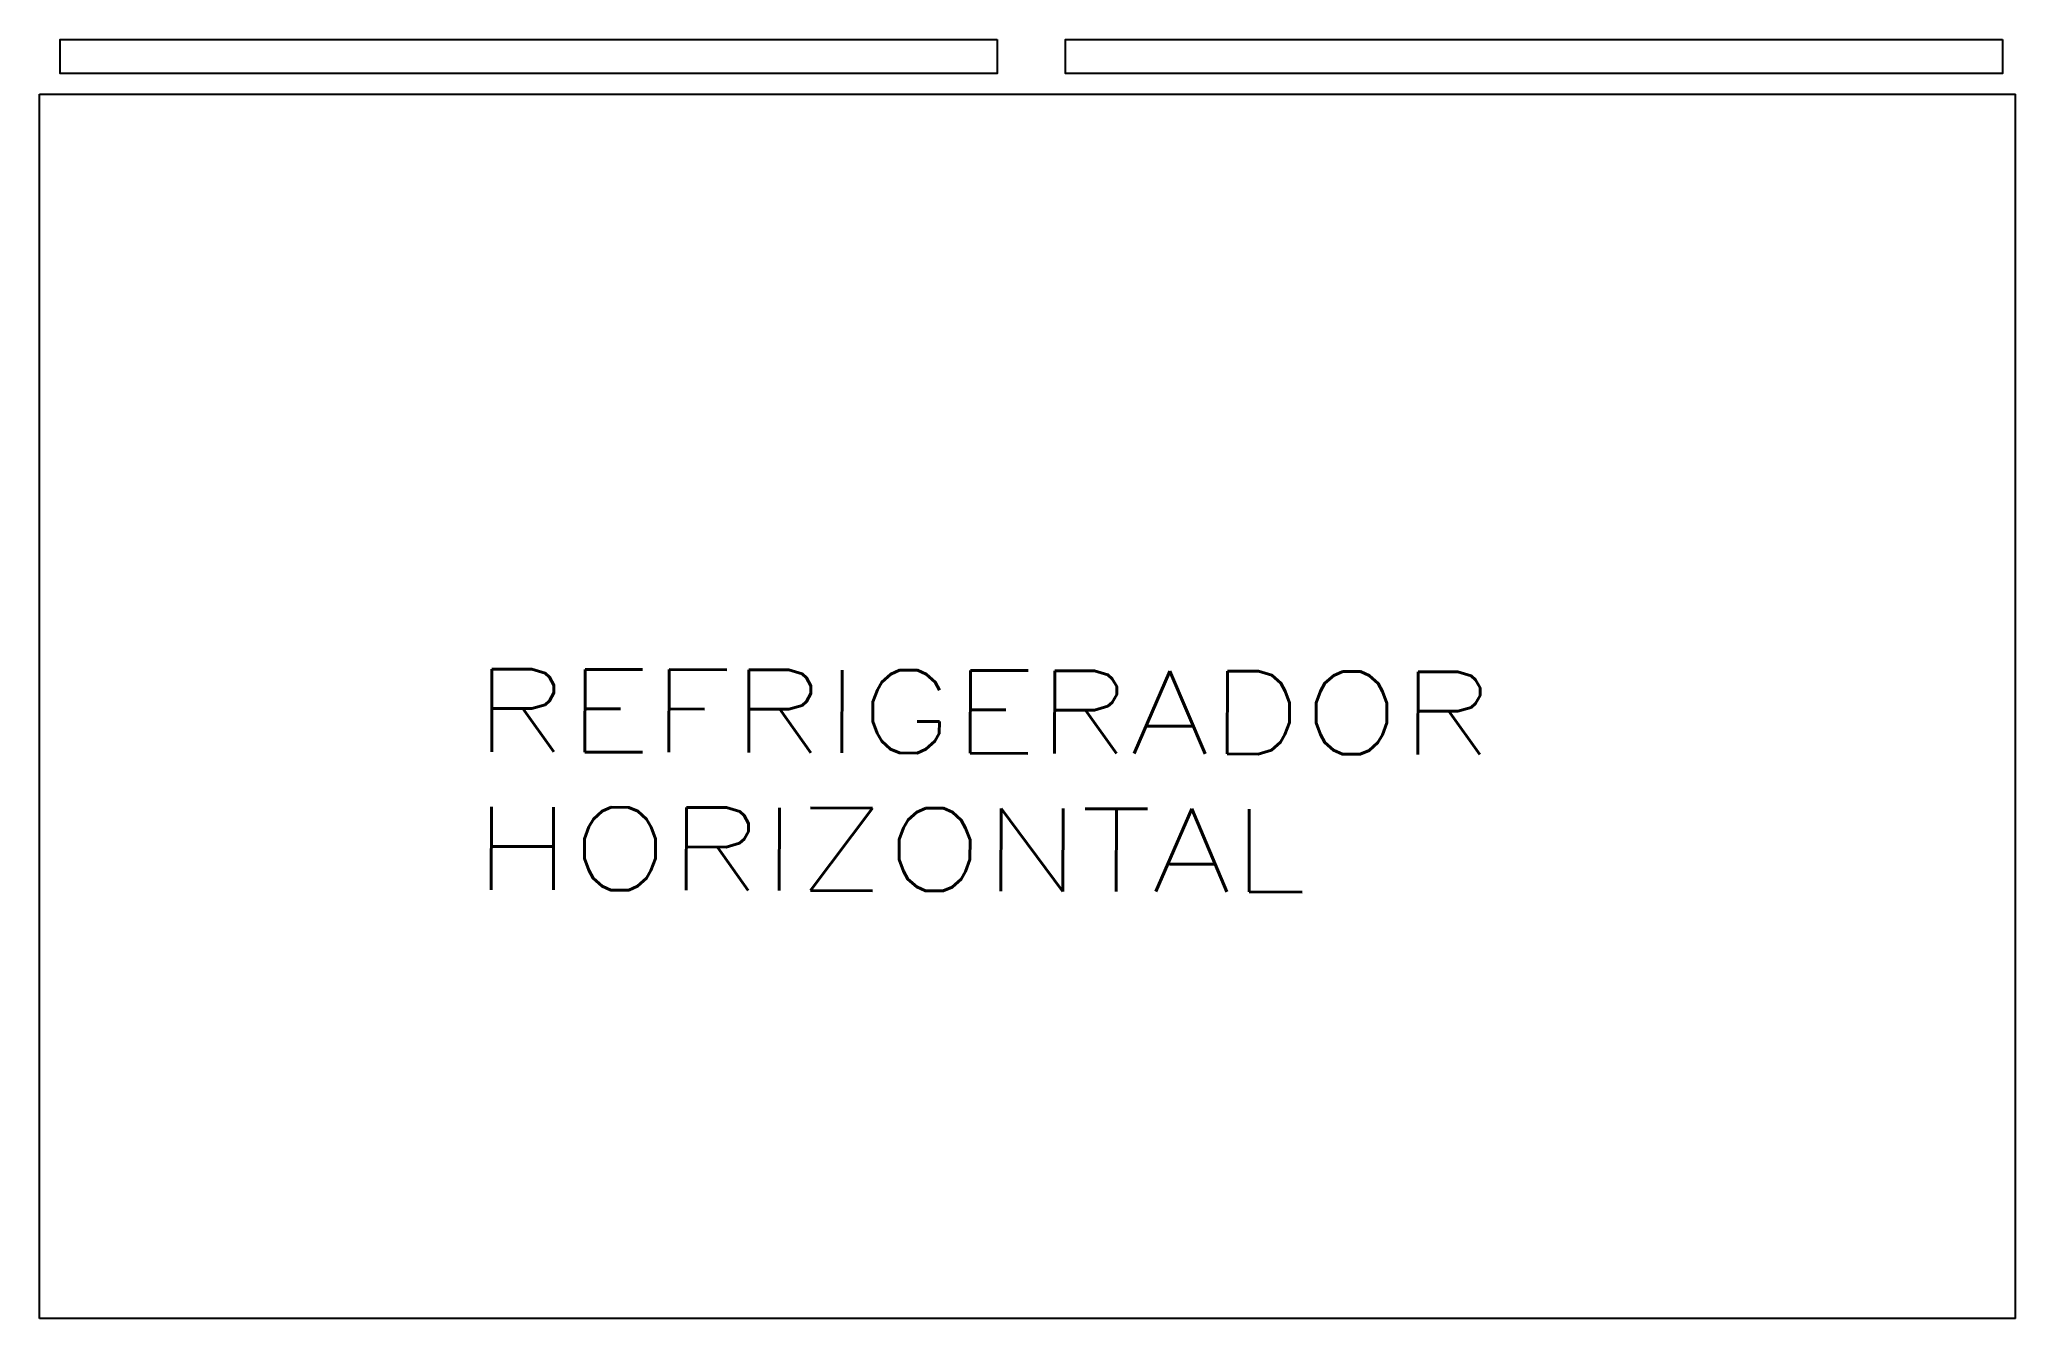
# Model space of a CAD drawing. Header units: millimetres. Extents: x 1460.2 to 1461.39, y 782.54 to 783.31.
import ezdxf

# ---------------------------------------------------------------- set-up
doc = ezdxf.new("R2010")
doc.units = ezdxf.units.MM
doc.styles.add('ROMANS', font='romans', dxfattribs={"width": 1.25})

# ---------------------------------------------------------------- blocks, each defined once
blk = doc.blocks.new('A$C42AA09CE')
for p, q in [((0, 0.74), (1.1944, 0.74)), ((0, 0), (0, 0.74)), ((1.1944, 0), (1.1944, 0.74)), ((1.1944, 0), (0, 0))]:
    blk.add_line(p, q)
for points in [[(0.579, 0.7731), (0.579, 0.7525), (0.0126, 0.7525), (0.0126, 0.7731)], [(1.1866, 0.7731), (1.1866, 0.7525), (0.6202, 0.7525), (0.6202, 0.7731)]]:
    blk.add_lwpolyline(points, close=True)
at = {"insert": (0.2628, 0.3926), "char_height": 0.05, "attachment_point": 1, "rotation": 359.8333, "style": 'ROMANS'}
blk.add_mtext('REFRIGERADOR\\PHORIZONTAL', dxfattribs=at)

msp = doc.modelspace()

# ---------------------------------------------------------------- block references
msp.add_blockref('A$C42AA09CE', (1460.1985, 782.5364))

doc.saveas('drawing.dxf')
